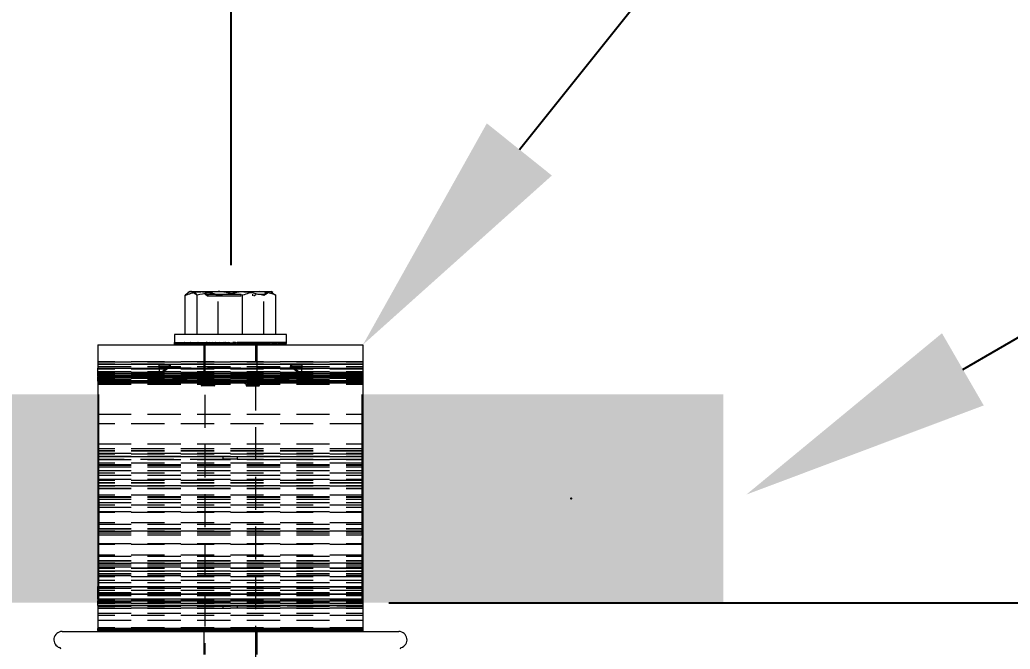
# Model space of a CAD drawing. Header units: millimetres. Extents: x 1522 to 2996, y -37 to 935.
# Drawn here: x 2814.33 to 2852.34, y 754.23 to 778.38 of the extents above; entities that cross this region are included whole.
import ezdxf

# ---------------------------------------------------------------- set-up
doc = ezdxf.new("R2010")
doc.units = ezdxf.units.MM
doc.header["$PDSIZE"] = -1
doc.linetypes.add('HIDDEN', pattern=[1.905, 1.27, -0.635])
doc.styles.get("Standard").update_dxf_attribs({"font": 'simplex.shx'})
doc.dimstyles.new('ISO-25', dxfattribs={"dimtxt": 2.5, "dimasz": 2.5, "dimexe": 1.25, "dimexo": 0.625, "dimtad": 1, "dimtxsty": 'Standard', "dimcen": 2.5, "dimadec": 0, "dimazin": 0, "dimtfac": 1, "dimtmove": 0, "dimatfit": 3, "dimfxl": 1, "dimarcsym": 0})

# ---------------------------------------------------------------- blocks, each defined once
blk = doc.blocks.new('attachment and clamp x2')
at = {"color": 7, "linetype": 'Continuous', "lineweight": 15}
for p, q in [((1762.598, 215.599), (1762.598, 217.102)), ((1762.778, 217.242), (1762.711, 217.203)), ((1762.778, 217.242), (1762.831, 217.242)), ((1763.065, 217.102), (1762.831, 217.242)), ((1762.831, 217.242), (1763.937, 217.242)), ((1763.065, 215.599), (1763.065, 217.102)), ((1764.81, 217.102), (1763.937, 217.242)), ((1763.937, 217.242), (1765.448, 217.242)), ((1764.81, 215.599), (1764.81, 217.102)), ((1765.448, 217.242), (1765.907, 217.242)), ((1765.974, 217.203), (1765.907, 217.242)), ((1765.962, 217.182), (1766.087, 217.102)), ((1766.087, 215.599), (1766.087, 217.102)), ((1762.191, 215.599), (1762.191, 215.248)), ((1762.821, 215.599), (1762.191, 215.599)), ((1766.493, 215.599), (1762.821, 215.599)), ((1766.493, 215.248), (1766.493, 215.599)), ((1759.259, 215.205), (1769.426, 215.205)), ((1759.259, 215.205), (1759.259, 214.305)), ((1762.2, 215.205), (1762.2, 215.291)), ((1762.262, 215.208), (1762.2, 215.205)), ((1762.265, 215.205), (1762.265, 215.291)), ((1762.384, 215.21), (1762.265, 215.205)), ((1762.393, 215.205), (1762.393, 215.291)), ((1762.562, 215.213), (1762.393, 215.205)), ((1762.58, 215.205), (1762.58, 215.291)), ((1762.79, 215.215), (1762.58, 215.205)), ((1762.821, 215.205), (1762.821, 215.291)), ((1762.821, 215.205), (1763.06, 215.219)), ((1763.109, 215.205), (1763.109, 215.291)), ((1763.363, 215.223), (1763.109, 215.205)), ((1763.353, 215.205), (1763.353, 215.222)), ((1763.368, 215.222), (1763.368, 215.205)), ((1763.383, 215.205), (1763.383, 215.218)), ((1763.398, 215.214), (1763.398, 215.205)), ((1763.433, 215.205), (1763.433, 215.291)), ((1763.685, 215.229), (1763.433, 215.205)), ((1763.443, 215.205), (1763.443, 215.206)), ((1763.456, 215.207), (1763.456, 215.205)), ((1763.529, 215.205), (1763.529, 215.214)), ((1763.541, 215.215), (1763.541, 215.205)), ((1763.64, 215.225), (1763.64, 215.205)), ((1763.651, 215.226), (1763.651, 215.205)), ((1763.773, 215.205), (1763.773, 215.208)), ((1763.782, 215.206), (1763.782, 215.205)), ((1763.786, 215.205), (1763.786, 215.291)), ((1764.006, 215.239), (1763.786, 215.205)), ((1763.923, 215.205), (1763.923, 215.226)), ((1763.929, 215.227), (1763.929, 215.205)), ((1764.085, 215.205), (1764.085, 215.221)), ((1764.089, 215.22), (1764.089, 215.205)), ((1764.155, 215.205), (1764.155, 215.291)), ((1764.256, 215.252), (1764.155, 215.205)), ((1764.256, 215.205), (1764.256, 215.252)), ((1764.257, 215.268), (1764.257, 215.205)), ((1764.429, 215.205), (1764.429, 215.228)), ((1764.53, 215.205), (1764.53, 215.291)), ((1764.599, 215.252), (1764.53, 215.268)), ((1764.599, 215.252), (1764.899, 215.205)), ((1764.599, 215.205), (1764.599, 215.252)), ((1764.762, 215.205), (1764.762, 215.226)), ((1764.899, 215.205), (1764.899, 215.291)), ((1764.899, 215.239), (1765.251, 215.205)), ((1764.912, 215.205), (1764.912, 215.237)), ((1765.044, 215.205), (1765.044, 215.225)), ((1765.156, 215.205), (1765.156, 215.214)), ((1765.242, 215.205), (1765.242, 215.206)), ((1765.251, 215.205), (1765.251, 215.291)), ((1765.251, 215.228), (1765.576, 215.205)), ((1765.301, 215.205), (1765.301, 215.224)), ((1765.331, 215.205), (1765.331, 215.222)), ((1765.576, 215.205), (1765.576, 215.291)), ((1765.576, 215.222), (1765.863, 215.205)), ((1765.863, 215.205), (1765.863, 215.291)), ((1765.863, 215.217), (1766.104, 215.205)), ((1766.104, 215.205), (1766.104, 215.291)), ((1766.104, 215.214), (1766.292, 215.205)), ((1766.292, 215.205), (1766.292, 215.291)), ((1766.292, 215.211), (1766.42, 215.205)), ((1766.42, 215.205), (1766.42, 215.291)), ((1766.42, 215.208), (1766.485, 215.205)), ((1766.485, 215.205), (1766.485, 215.291)), ((1769.426, 215.205), (1769.426, 214.305)), ((1759.259, 214.305), (1769.426, 214.305)), ((1759.259, 214.095), (1759.259, 214.305)), ((1769.426, 214.095), (1759.259, 214.095)), ((1759.259, 214.047), (1759.259, 214.095)), ((1759.259, 214.047), (1769.426, 214.047)), ((1759.259, 214.046), (1759.259, 214.047)), ((1759.259, 214.046), (1769.426, 214.046)), ((1759.259, 213.989), (1759.259, 214.046)), ((1769.426, 213.989), (1759.259, 213.989)), ((1759.259, 213.989), (1759.259, 213.957)), ((1769.426, 214.305), (1769.426, 214.095)), ((1769.426, 214.095), (1769.426, 214.047)), ((1769.426, 214.047), (1769.426, 214.046)), ((1769.426, 214.046), (1769.426, 213.989)), ((1769.426, 213.989), (1769.426, 213.957)), ((1759.259, 213.957), (1769.426, 213.957)), ((1759.259, 213.803), (1759.259, 213.957)), ((1769.426, 213.803), (1759.259, 213.803)), ((1759.259, 213.803), (1759.259, 205.924)), ((1769.426, 213.957), (1769.426, 213.803)), ((1769.426, 213.803), (1769.426, 205.924)), ((1759.259, 205.924), (1769.426, 205.924)), ((1759.259, 205.636), (1759.259, 205.924)), ((1769.426, 205.636), (1759.259, 205.636)), ((1759.259, 205.449), (1759.259, 205.636)), ((1769.426, 205.924), (1769.426, 205.636)), ((1769.426, 205.636), (1769.426, 205.449)), ((1769.426, 205.449), (1759.259, 205.449)), ((1759.259, 205.449), (1759.259, 205.382)), ((1759.259, 205.382), (1769.426, 205.382)), ((1759.259, 205.195), (1759.259, 205.382)), ((1769.426, 205.449), (1769.426, 205.382)), ((1769.426, 205.382), (1769.426, 205.195)), ((1769.426, 205.195), (1759.259, 205.195)), ((1759.259, 205.195), (1759.259, 204.324)), ((1769.426, 205.195), (1769.426, 204.324)), ((1757.882, 204.202), (1770.803, 204.202)), ((1759.259, 204.324), (1769.426, 204.324)), ((1759.259, 204.314), (1759.259, 204.324)), ((1769.426, 204.314), (1759.259, 204.314)), ((1759.259, 204.272), (1759.259, 204.314)), ((1769.426, 204.272), (1759.259, 204.272)), ((1759.259, 204.272), (1759.259, 204.243)), ((1759.259, 204.243), (1769.426, 204.243)), ((1759.259, 204.202), (1759.259, 204.243)), ((1769.426, 204.324), (1769.426, 204.314)), ((1769.426, 204.314), (1769.426, 204.272)), ((1769.426, 204.272), (1769.426, 204.243)), ((1769.426, 204.243), (1769.426, 204.202))]:
    blk.add_line(p, q, dxfattribs=at)
at = {"color": 7, "linetype": 'HIDDEN', "lineweight": 0}
for p, q in [((1762.935, 217.242), (1763.037, 217.139)), ((1763.355, 217.139), (1763.488, 217.139)), ((1763.444, 217.077), (1763.355, 217.139)), ((1763.444, 217.077), (1763.488, 217.077)), ((1763.488, 217.139), (1765.648, 217.139)), ((1763.488, 217.077), (1763.488, 217.139)), ((1763.488, 217.077), (1765.241, 217.077)), ((1763.875, 217.102), (1764.747, 217.242)), ((1763.875, 215.599), (1763.875, 217.102)), ((1765.196, 217.077), (1765.196, 217.139)), ((1765.241, 217.077), (1765.329, 217.139)), ((1765.62, 217.102), (1765.853, 217.242)), ((1765.62, 215.599), (1765.62, 217.102)), ((1765.648, 217.139), (1765.75, 217.242)), ((1762.2, 215.291), (1762.265, 215.291)), ((1763.353, 215.252), (1762.262, 215.208)), ((1762.265, 215.291), (1762.393, 215.291)), ((1763.383, 215.252), (1762.384, 215.21)), ((1762.393, 215.291), (1762.58, 215.291)), ((1763.443, 215.252), (1762.562, 215.213)), ((1762.58, 215.291), (1762.821, 215.291)), ((1763.529, 215.252), (1762.79, 215.215)), ((1762.821, 215.291), (1763.109, 215.291)), ((1763.06, 215.219), (1763.64, 215.252)), ((1763.109, 215.291), (1763.433, 215.291)), ((1763.316, 215.205), (1763.316, 213.954)), ((1763.353, 215.252), (1763.368, 215.291)), ((1763.353, 215.252), (1763.398, 215.291)), ((1763.353, 215.222), (1763.353, 215.252)), ((1763.353, 215.189), (1763.353, 215.205)), ((1763.368, 215.189), (1763.353, 215.189)), ((1763.773, 215.252), (1763.363, 215.223)), ((1763.365, 215.189), (1763.365, 203.327)), ((1763.368, 215.291), (1763.368, 215.222)), ((1763.383, 215.252), (1763.368, 215.291)), ((1763.368, 215.205), (1763.368, 215.189)), ((1763.383, 215.189), (1763.368, 215.189)), ((1763.383, 215.252), (1763.456, 215.291)), ((1763.383, 215.218), (1763.383, 215.252)), ((1763.383, 215.189), (1763.383, 215.205)), ((1763.398, 215.189), (1763.383, 215.189)), ((1763.398, 215.291), (1763.398, 215.214)), ((1763.443, 215.252), (1763.398, 215.291)), ((1763.398, 215.205), (1763.398, 215.189)), ((1763.443, 215.189), (1763.398, 215.189)), ((1763.433, 215.291), (1763.786, 215.291)), ((1763.443, 215.252), (1763.541, 215.291)), ((1763.443, 215.206), (1763.443, 215.252)), ((1763.443, 215.189), (1763.443, 215.205)), ((1763.456, 215.189), (1763.443, 215.189)), ((1763.456, 215.291), (1763.456, 215.207)), ((1763.529, 215.252), (1763.456, 215.291)), ((1763.456, 215.205), (1763.456, 215.189)), ((1763.529, 215.189), (1763.456, 215.189)), ((1763.529, 215.252), (1763.651, 215.291)), ((1763.529, 215.214), (1763.529, 215.252)), ((1763.529, 215.189), (1763.529, 215.205)), ((1763.541, 215.189), (1763.529, 215.189)), ((1763.541, 215.291), (1763.541, 215.215)), ((1763.64, 215.252), (1763.541, 215.291)), ((1763.541, 215.205), (1763.541, 215.189)), ((1763.64, 215.189), (1763.541, 215.189)), ((1763.64, 215.252), (1763.782, 215.291)), ((1763.64, 215.252), (1763.64, 215.225)), ((1763.64, 215.205), (1763.64, 215.189)), ((1763.651, 215.189), (1763.64, 215.189)), ((1763.651, 215.291), (1763.651, 215.226)), ((1763.773, 215.252), (1763.651, 215.291)), ((1763.651, 215.205), (1763.651, 215.189)), ((1763.773, 215.189), (1763.651, 215.189)), ((1763.923, 215.252), (1763.685, 215.229)), ((1763.773, 215.252), (1763.929, 215.291)), ((1763.773, 215.208), (1763.773, 215.252)), ((1763.773, 215.189), (1763.773, 215.205)), ((1763.782, 215.189), (1763.773, 215.189)), ((1763.782, 215.291), (1763.782, 215.206)), ((1763.923, 215.252), (1763.782, 215.291)), ((1763.782, 215.205), (1763.782, 215.189)), ((1763.923, 215.189), (1763.782, 215.189)), ((1763.786, 215.291), (1764.089, 215.291)), ((1763.923, 215.252), (1764.089, 215.291)), ((1763.923, 215.226), (1763.923, 215.252)), ((1763.923, 215.189), (1763.923, 215.205)), ((1763.929, 215.189), (1763.923, 215.189)), ((1763.929, 215.291), (1763.929, 215.227)), ((1764.085, 215.252), (1763.929, 215.291)), ((1763.929, 215.205), (1763.929, 215.189)), ((1764.085, 215.189), (1763.929, 215.189)), ((1764.085, 215.252), (1764.006, 215.239)), ((1764.085, 215.252), (1764.257, 215.291)), ((1764.085, 215.221), (1764.085, 215.252)), ((1764.085, 215.189), (1764.085, 215.205)), ((1764.089, 215.189), (1764.085, 215.189)), ((1764.089, 215.291), (1764.089, 215.22)), ((1764.256, 215.252), (1764.089, 215.291)), ((1764.089, 215.205), (1764.089, 215.189)), ((1764.256, 215.189), (1764.089, 215.189)), ((1764.155, 215.291), (1764.257, 215.291)), ((1764.256, 215.252), (1764.428, 215.291)), ((1764.256, 215.189), (1764.256, 215.205)), ((1764.257, 215.189), (1764.256, 215.189)), ((1764.257, 215.291), (1764.257, 215.268)), ((1764.429, 215.252), (1764.257, 215.291)), ((1764.257, 215.205), (1764.257, 215.189)), ((1764.429, 215.189), (1764.257, 215.189)), ((1764.53, 215.268), (1764.428, 215.291)), ((1764.53, 215.291), (1764.428, 215.291)), ((1764.428, 215.291), (1764.428, 215.189)), ((1764.429, 215.252), (1764.595, 215.291)), ((1764.429, 215.252), (1764.53, 215.205)), ((1764.429, 215.228), (1764.429, 215.252)), ((1764.429, 215.189), (1764.429, 215.205)), ((1764.599, 215.189), (1764.429, 215.189)), ((1764.762, 215.252), (1764.595, 215.291)), ((1764.899, 215.291), (1764.595, 215.291)), ((1764.595, 215.291), (1764.595, 215.189)), ((1764.599, 215.252), (1764.756, 215.291)), ((1764.599, 215.189), (1764.599, 215.205)), ((1764.762, 215.189), (1764.599, 215.189)), ((1764.912, 215.252), (1764.756, 215.291)), ((1764.756, 215.291), (1764.756, 215.189)), ((1764.762, 215.252), (1764.903, 215.291)), ((1764.762, 215.252), (1764.899, 215.239)), ((1764.762, 215.226), (1764.762, 215.252)), ((1764.762, 215.189), (1764.762, 215.205)), ((1764.912, 215.189), (1764.762, 215.189)), ((1765.251, 215.291), (1764.899, 215.291)), ((1765.044, 215.252), (1764.903, 215.291)), ((1764.903, 215.291), (1764.903, 215.189)), ((1764.912, 215.252), (1765.034, 215.291)), ((1764.912, 215.252), (1765.251, 215.228)), ((1764.912, 215.237), (1764.912, 215.252)), ((1764.912, 215.189), (1764.912, 215.205)), ((1765.044, 215.189), (1764.912, 215.189)), ((1765.156, 215.252), (1765.034, 215.291)), ((1765.034, 215.291), (1765.034, 215.189)), ((1765.044, 215.252), (1765.143, 215.291)), ((1765.044, 215.252), (1765.576, 215.222)), ((1765.044, 215.225), (1765.044, 215.252)), ((1765.044, 215.189), (1765.044, 215.205)), ((1765.156, 215.189), (1765.044, 215.189)), ((1765.242, 215.252), (1765.143, 215.291)), ((1765.143, 215.291), (1765.143, 215.189)), ((1765.156, 215.252), (1765.228, 215.291)), ((1765.156, 215.252), (1765.863, 215.217)), ((1765.156, 215.214), (1765.156, 215.252)), ((1765.156, 215.189), (1765.156, 215.205)), ((1765.242, 215.189), (1765.156, 215.189)), ((1765.301, 215.252), (1765.228, 215.291)), ((1765.228, 215.291), (1765.228, 215.189)), ((1765.242, 215.252), (1765.287, 215.291)), ((1765.242, 215.252), (1766.104, 215.214)), ((1765.242, 215.206), (1765.242, 215.252)), ((1765.242, 215.189), (1765.242, 215.205)), ((1765.301, 215.189), (1765.242, 215.189)), ((1765.576, 215.291), (1765.251, 215.291)), ((1765.331, 215.252), (1765.287, 215.291)), ((1765.287, 215.291), (1765.287, 215.189)), ((1765.301, 215.252), (1765.316, 215.291)), ((1765.301, 215.252), (1766.292, 215.211)), ((1765.301, 215.224), (1765.301, 215.252)), ((1765.301, 215.189), (1765.301, 215.205)), ((1765.331, 215.189), (1765.301, 215.189)), ((1765.331, 215.252), (1765.316, 215.291)), ((1765.316, 215.291), (1765.316, 215.189)), ((1765.32, 203.153), (1765.32, 215.189)), ((1765.331, 215.252), (1766.42, 215.208)), ((1765.331, 215.222), (1765.331, 215.252)), ((1765.331, 215.189), (1765.331, 215.205)), ((1765.368, 213.954), (1765.368, 215.205)), ((1765.863, 215.291), (1765.576, 215.291)), ((1766.104, 215.291), (1765.863, 215.291)), ((1766.292, 215.291), (1766.104, 215.291)), ((1766.42, 215.291), (1766.292, 215.291)), ((1766.485, 215.291), (1766.42, 215.291)), ((1769.426, 214.549), (1759.259, 214.549)), ((1769.426, 214.549), (1759.259, 214.549)), ((1759.259, 214.546), (1769.426, 214.546)), ((1769.426, 214.457), (1759.259, 214.457)), ((1759.259, 214.456), (1769.426, 214.456)), ((1769.426, 214.45), (1759.259, 214.45)), ((1759.259, 214.366), (1769.426, 214.366)), ((1759.259, 214.364), (1769.426, 214.364)), ((1761.605, 214.308), (1761.605, 214.432)), ((1762.013, 214.432), (1761.605, 214.432)), ((1761.605, 214.386), (1761.996, 214.386)), ((1761.605, 214.085), (1761.996, 214.386)), ((1762.013, 214.369), (1761.605, 214.369)), ((1761.996, 214.347), (1761.996, 214.386)), ((1767.08, 214.432), (1766.672, 214.432)), ((1767.08, 214.369), (1766.672, 214.369)), ((1766.689, 214.386), (1767.08, 214.386)), ((1766.689, 214.347), (1766.689, 214.386)), ((1766.689, 214.386), (1767.08, 214.085)), ((1767.08, 214.432), (1767.08, 214.308)), ((1769.426, 214.267), (1759.259, 214.267)), ((1759.259, 214.181), (1769.426, 214.181)), ((1769.426, 214.138), (1759.259, 214.138)), ((1769.426, 214.083), (1759.259, 214.083)), ((1761.605, 214.347), (1761.996, 214.347)), ((1761.605, 214.045), (1761.996, 214.347)), ((1761.605, 214.308), (1761.605, 213.845)), ((1762.043, 214.308), (1761.605, 214.308)), ((1762.043, 214.307), (1761.605, 214.307)), ((1766.642, 214.308), (1762.043, 214.308)), ((1762.043, 214.307), (1762.043, 214.308)), ((1766.642, 214.307), (1762.043, 214.307)), ((1767.08, 214.308), (1766.642, 214.308)), ((1766.642, 214.307), (1766.642, 214.308)), ((1767.08, 214.307), (1766.642, 214.307)), ((1766.689, 214.347), (1767.08, 214.347)), ((1766.689, 214.347), (1767.08, 214.045)), ((1767.08, 213.845), (1767.08, 214.308)), ((1769.426, 213.954), (1759.259, 213.954)), ((1769.426, 213.924), (1759.259, 213.924)), ((1769.426, 213.911), (1759.259, 213.911)), ((1759.259, 213.897), (1769.426, 213.897)), ((1759.259, 213.849), (1769.426, 213.849)), ((1759.259, 213.829), (1769.426, 213.829)), ((1769.426, 213.817), (1759.259, 213.817)), ((1759.259, 213.797), (1769.426, 213.797)), ((1759.259, 213.754), (1769.426, 213.754)), ((1769.426, 213.754), (1759.259, 213.754)), ((1769.426, 213.734), (1759.259, 213.734)), ((1759.259, 213.731), (1769.426, 213.731)), ((1759.259, 213.692), (1769.426, 213.692)), ((1767.08, 213.845), (1761.605, 213.845)), ((1761.605, 213.845), (1761.605, 213.821)), ((1767.08, 213.844), (1761.605, 213.844)), ((1761.605, 213.821), (1767.08, 213.821)), ((1761.605, 213.759), (1761.605, 213.821)), ((1767.08, 213.808), (1761.605, 213.808)), ((1761.605, 213.759), (1767.08, 213.759)), ((1761.605, 213.745), (1761.605, 213.759)), ((1767.08, 213.745), (1761.605, 213.745)), ((1762.14, 213.932), (1762.129, 213.902)), ((1762.14, 213.932), (1762.199, 213.911)), ((1762.199, 213.911), (1762.188, 213.88)), ((1762.575, 213.911), (1762.634, 213.932)), ((1762.586, 213.88), (1762.575, 213.911)), ((1762.645, 213.902), (1762.634, 213.932)), ((1763.224, 213.665), (1763.235, 213.634)), ((1763.294, 213.656), (1763.235, 213.634)), ((1763.283, 213.686), (1763.294, 213.656)), ((1763.67, 213.656), (1763.681, 213.686)), ((1763.729, 213.634), (1763.67, 213.656)), ((1763.729, 213.634), (1763.74, 213.665)), ((1764.945, 213.662), (1764.956, 213.632)), ((1765.015, 213.653), (1764.956, 213.632)), ((1765.004, 213.683), (1765.015, 213.653)), ((1765.391, 213.653), (1765.402, 213.683)), ((1765.449, 213.632), (1765.391, 213.653)), ((1765.45, 213.632), (1765.461, 213.662)), ((1766.051, 213.935), (1766.04, 213.904)), ((1766.051, 213.935), (1766.11, 213.913)), ((1766.11, 213.913), (1766.099, 213.883)), ((1766.486, 213.913), (1766.544, 213.935)), ((1766.497, 213.883), (1766.486, 213.913)), ((1766.556, 213.904), (1766.545, 213.935)), ((1767.08, 213.821), (1767.08, 213.845)), ((1767.08, 213.759), (1767.08, 213.821)), ((1767.08, 213.759), (1767.08, 213.745)), ((1759.259, 212.546), (1769.426, 212.546)), ((1769.426, 212.171), (1759.259, 212.171)), ((1759.259, 211.402), (1769.426, 211.402)), ((1769.426, 211.215), (1759.259, 211.215)), ((1769.426, 211.133), (1759.259, 211.133)), ((1769.426, 211.121), (1759.259, 211.121)), ((1759.259, 211.039), (1769.426, 211.039)), ((1769.426, 211.009), (1759.259, 211.009)), ((1759.259, 210.928), (1769.426, 210.928)), ((1759.259, 210.915), (1769.426, 210.915)), ((1769.426, 210.902), (1759.259, 210.902)), ((1759.259, 210.808), (1769.426, 210.808)), ((1764.069, 210.808), (1759.259, 210.808)), ((1769.426, 210.665), (1759.259, 210.665)), ((1759.259, 210.609), (1769.426, 210.609)), ((1759.259, 210.584), (1769.426, 210.584)), ((1764.069, 210.808), (1764.069, 210.902)), ((1764.616, 210.808), (1764.616, 210.902)), ((1769.426, 210.808), (1764.616, 210.808)), ((1759.259, 210.515), (1769.426, 210.515)), ((1759.259, 210.377), (1769.426, 210.377)), ((1769.426, 210.282), (1759.259, 210.282)), ((1759.259, 210.201), (1769.426, 210.201)), ((1759.259, 210.044), (1769.426, 210.044)), ((1769.426, 209.999), (1759.259, 209.999)), ((1769.426, 209.902), (1759.259, 209.902)), ((1769.426, 209.889), (1759.259, 209.889)), ((1759.259, 209.808), (1769.426, 209.808)), ((1769.426, 209.777), (1759.259, 209.777)), ((1759.259, 209.696), (1769.426, 209.696)), ((1759.259, 209.683), (1769.426, 209.683)), ((1769.426, 209.433), (1759.259, 209.433)), ((1759.259, 209.378), (1769.426, 209.378)), ((1759.259, 209.352), (1769.426, 209.352)), ((1759.259, 209.284), (1769.426, 209.284)), ((1759.259, 209.146), (1769.426, 209.146)), ((1769.426, 209.051), (1759.259, 209.051)), ((1759.259, 208.969), (1769.426, 208.969)), ((1759.259, 208.812), (1769.426, 208.812)), ((1769.426, 208.768), (1759.259, 208.768)), ((1769.426, 208.369), (1759.259, 208.369)), ((1759.259, 208.325), (1769.426, 208.325)), ((1759.259, 208.159), (1769.426, 208.159)), ((1759.259, 208.146), (1769.426, 208.146)), ((1769.426, 208.056), (1759.259, 208.056)), ((1769.426, 208.056), (1759.259, 208.056)), ((1759.259, 208.052), (1769.426, 208.052)), ((1759.259, 208.052), (1769.426, 208.052)), ((1759.259, 208.052), (1769.426, 208.052)), ((1759.259, 207.993), (1769.426, 207.993)), ((1759.259, 207.914), (1769.426, 207.914)), ((1759.259, 207.58), (1769.426, 207.58)), ((1769.426, 207.536), (1759.259, 207.536)), ((1769.426, 207.138), (1759.259, 207.138)), ((1759.259, 207.093), (1769.426, 207.093)), ((1759.259, 206.927), (1769.426, 206.927)), ((1759.259, 206.914), (1769.426, 206.914)), ((1769.426, 206.824), (1759.259, 206.824)), ((1769.426, 206.824), (1759.259, 206.824)), ((1759.259, 206.82), (1769.426, 206.82)), ((1759.259, 206.82), (1769.426, 206.82)), ((1759.259, 206.82), (1769.426, 206.82)), ((1759.259, 206.762), (1769.426, 206.762)), ((1759.259, 206.682), (1769.426, 206.682)), ((1769.426, 206.629), (1759.259, 206.629)), ((1769.426, 206.616), (1759.259, 206.616)), ((1759.259, 206.535), (1769.426, 206.535)), ((1769.426, 206.504), (1759.259, 206.504)), ((1759.259, 206.423), (1769.426, 206.423)), ((1759.259, 206.41), (1769.426, 206.41)), ((1759.259, 206.348), (1769.426, 206.348)), ((1769.426, 206.304), (1759.259, 206.304)), ((1769.426, 206.16), (1759.259, 206.16)), ((1759.259, 206.079), (1769.426, 206.079)), ((1769.426, 205.906), (1759.259, 205.906)), ((1759.259, 205.862), (1769.426, 205.862)), ((1769.426, 205.778), (1759.259, 205.778)), ((1759.259, 205.696), (1769.426, 205.696)), ((1759.259, 205.695), (1769.426, 205.695)), ((1759.259, 205.683), (1769.426, 205.683)), ((1759.259, 205.636), (1769.426, 205.636)), ((1769.426, 205.617), (1759.259, 205.617)), ((1759.259, 205.589), (1769.426, 205.589)), ((1759.259, 205.589), (1769.426, 205.589)), ((1759.259, 205.589), (1769.426, 205.589)), ((1759.259, 205.451), (1769.426, 205.451)), ((1769.426, 205.397), (1759.259, 205.397)), ((1769.426, 205.384), (1759.259, 205.384)), ((1759.259, 205.326), (1769.426, 205.326)), ((1759.259, 205.303), (1769.426, 205.303)), ((1769.426, 205.273), (1759.259, 205.273)), ((1759.259, 205.191), (1769.426, 205.191)), ((1769.426, 205.19), (1759.259, 205.19)), ((1759.259, 205.19), (1764.069, 205.19)), ((1759.259, 205.179), (1769.426, 205.179)), ((1769.426, 205.1), (1759.259, 205.1)), ((1759.259, 205.096), (1769.426, 205.096)), ((1759.259, 204.908), (1769.426, 204.908)), ((1764.069, 205.096), (1764.069, 205.19)), ((1764.616, 205.096), (1764.616, 205.19)), ((1764.616, 205.19), (1769.426, 205.19)), ((1769.426, 204.821), (1759.259, 204.821)), ((1759.259, 204.635), (1769.426, 204.635)), ((1769.426, 204.345), (1759.259, 204.345)), ((1759.259, 204.272), (1769.426, 204.272)), ((1769.426, 204.243), (1759.259, 204.243)), ((1763.316, 204.202), (1763.316, 203.326)), ((1765.369, 203.326), (1765.369, 204.202))]:
    blk.add_line(p, q, dxfattribs=at)
at = {"color": 7, "linetype": 'HIDDEN', "lineweight": 0, "flags": 128}
for points in [[(1762.003, 213.813), (1762.032, 213.814), (1762.115, 213.816), (1762.24, 213.816), (1762.387, 213.817), (1762.534, 213.816), (1762.659, 213.816), (1762.742, 213.814), (1762.771, 213.813), (1762.742, 213.812), (1762.659, 213.811), (1762.534, 213.81), (1762.387, 213.81), (1762.24, 213.81), (1762.115, 213.811), (1762.032, 213.812), (1762.003, 213.813)], [(1762.003, 213.751), (1762.032, 213.749), (1762.115, 213.748), (1762.24, 213.747), (1762.387, 213.747), (1762.534, 213.747), (1762.659, 213.748), (1762.742, 213.749), (1762.771, 213.751), (1762.742, 213.752), (1762.659, 213.753), (1762.534, 213.754), (1762.387, 213.754), (1762.24, 213.754), (1762.115, 213.753), (1762.032, 213.752), (1762.003, 213.751)], [(1762.387, 213.904), (1762.486, 213.904), (1762.569, 213.903), (1762.625, 213.903), (1762.645, 213.902), (1762.625, 213.901), (1762.569, 213.9), (1762.486, 213.9), (1762.387, 213.899), (1762.288, 213.9), (1762.205, 213.9), (1762.149, 213.901), (1762.129, 213.902), (1762.149, 213.903), (1762.205, 213.903), (1762.288, 213.904), (1762.387, 213.904)], [(1762.387, 213.934), (1762.293, 213.934), (1762.212, 213.934), (1762.159, 213.933), (1762.14, 213.932), (1762.159, 213.931), (1762.212, 213.931), (1762.293, 213.93), (1762.387, 213.93), (1762.481, 213.93), (1762.562, 213.931), (1762.615, 213.931), (1762.634, 213.932), (1762.615, 213.933), (1762.562, 213.934), (1762.481, 213.934), (1762.387, 213.934)], [(1762.387, 213.879), (1762.311, 213.879), (1762.246, 213.879), (1762.203, 213.88), (1762.188, 213.88), (1762.203, 213.881), (1762.246, 213.881), (1762.311, 213.882), (1762.387, 213.882), (1762.463, 213.882), (1762.528, 213.881), (1762.571, 213.881), (1762.586, 213.88), (1762.571, 213.88), (1762.528, 213.879), (1762.463, 213.879), (1762.387, 213.879)], [(1762.387, 213.909), (1762.459, 213.909), (1762.52, 213.91), (1762.561, 213.91), (1762.575, 213.911), (1762.561, 213.911), (1762.52, 213.912), (1762.459, 213.912), (1762.387, 213.912), (1762.315, 213.912), (1762.254, 213.912), (1762.213, 213.911), (1762.199, 213.911), (1762.213, 213.91), (1762.254, 213.91), (1762.315, 213.909), (1762.387, 213.909)], [(1763.098, 213.816), (1763.127, 213.817), (1763.21, 213.818), (1763.335, 213.819), (1763.482, 213.819), (1763.629, 213.819), (1763.754, 213.818), (1763.837, 213.817), (1763.866, 213.816), (1763.837, 213.815), (1763.754, 213.814), (1763.629, 213.813), (1763.482, 213.813), (1763.335, 213.813), (1763.21, 213.814), (1763.127, 213.815), (1763.098, 213.816)], [(1763.866, 213.753), (1763.837, 213.755), (1763.754, 213.756), (1763.629, 213.756), (1763.482, 213.757), (1763.335, 213.756), (1763.21, 213.756), (1763.127, 213.755), (1763.098, 213.753), (1763.127, 213.752), (1763.21, 213.751), (1763.335, 213.75), (1763.482, 213.75), (1763.629, 213.75), (1763.754, 213.751), (1763.837, 213.752), (1763.866, 213.753)], [(1763.482, 213.663), (1763.581, 213.663), (1763.664, 213.663), (1763.72, 213.664), (1763.74, 213.665), (1763.72, 213.666), (1763.664, 213.666), (1763.581, 213.667), (1763.482, 213.667), (1763.383, 213.667), (1763.3, 213.666), (1763.244, 213.666), (1763.224, 213.665), (1763.244, 213.664), (1763.3, 213.663), (1763.383, 213.663), (1763.482, 213.663)], [(1763.482, 213.632), (1763.388, 213.632), (1763.307, 213.633), (1763.254, 213.634), (1763.235, 213.634), (1763.254, 213.635), (1763.307, 213.636), (1763.388, 213.636), (1763.482, 213.637), (1763.576, 213.636), (1763.657, 213.636), (1763.71, 213.635), (1763.729, 213.634), (1763.71, 213.634), (1763.657, 213.633), (1763.576, 213.632), (1763.482, 213.632)], [(1763.482, 213.688), (1763.406, 213.688), (1763.341, 213.687), (1763.298, 213.687), (1763.283, 213.686), (1763.298, 213.686), (1763.341, 213.685), (1763.406, 213.685), (1763.482, 213.684), (1763.558, 213.685), (1763.623, 213.685), (1763.666, 213.686), (1763.681, 213.686), (1763.666, 213.687), (1763.623, 213.687), (1763.558, 213.688), (1763.482, 213.688)], [(1763.482, 213.657), (1763.554, 213.657), (1763.615, 213.657), (1763.656, 213.656), (1763.67, 213.656), (1763.656, 213.655), (1763.615, 213.655), (1763.554, 213.654), (1763.482, 213.654), (1763.41, 213.654), (1763.349, 213.655), (1763.308, 213.655), (1763.294, 213.656), (1763.308, 213.656), (1763.349, 213.657), (1763.41, 213.657), (1763.482, 213.657)], [(1764.818, 213.813), (1764.848, 213.814), (1764.931, 213.816), (1765.056, 213.816), (1765.203, 213.817), (1765.35, 213.816), (1765.474, 213.816), (1765.558, 213.814), (1765.587, 213.813), (1765.558, 213.812), (1765.474, 213.811), (1765.35, 213.81), (1765.203, 213.81), (1765.056, 213.81), (1764.931, 213.811), (1764.848, 213.812), (1764.818, 213.813)], [(1765.587, 213.751), (1765.558, 213.752), (1765.474, 213.753), (1765.35, 213.754), (1765.203, 213.754), (1765.056, 213.754), (1764.931, 213.753), (1764.848, 213.752), (1764.818, 213.751), (1764.848, 213.749), (1764.931, 213.748), (1765.056, 213.747), (1765.203, 213.747), (1765.35, 213.747), (1765.474, 213.748), (1765.558, 213.749), (1765.587, 213.751)], [(1765.203, 213.66), (1765.301, 213.66), (1765.385, 213.66), (1765.441, 213.661), (1765.461, 213.662), (1765.441, 213.663), (1765.385, 213.664), (1765.301, 213.664), (1765.203, 213.664), (1765.104, 213.664), (1765.02, 213.664), (1764.964, 213.663), (1764.945, 213.662), (1764.964, 213.661), (1765.02, 213.66), (1765.104, 213.66), (1765.203, 213.66)], [(1765.203, 213.629), (1765.108, 213.63), (1765.028, 213.63), (1764.975, 213.631), (1764.956, 213.632), (1764.975, 213.632), (1765.028, 213.633), (1765.108, 213.634), (1765.203, 213.634), (1765.297, 213.634), (1765.377, 213.633), (1765.431, 213.632), (1765.45, 213.632), (1765.431, 213.631), (1765.377, 213.63), (1765.297, 213.63), (1765.203, 213.629)], [(1765.203, 213.685), (1765.126, 213.685), (1765.062, 213.685), (1765.019, 213.684), (1765.004, 213.683), (1765.019, 213.683), (1765.062, 213.682), (1765.126, 213.682), (1765.203, 213.682), (1765.279, 213.682), (1765.343, 213.682), (1765.387, 213.683), (1765.402, 213.683), (1765.387, 213.684), (1765.343, 213.685), (1765.279, 213.685), (1765.203, 213.685)], [(1765.203, 213.655), (1765.275, 213.655), (1765.336, 213.654), (1765.376, 213.654), (1765.391, 213.653), (1765.376, 213.652), (1765.336, 213.652), (1765.275, 213.652), (1765.203, 213.651), (1765.131, 213.652), (1765.07, 213.652), (1765.029, 213.652), (1765.015, 213.653), (1765.029, 213.654), (1765.07, 213.654), (1765.131, 213.655), (1765.203, 213.655)], [(1765.913, 213.816), (1765.943, 213.817), (1766.026, 213.818), (1766.151, 213.819), (1766.298, 213.819), (1766.445, 213.819), (1766.569, 213.818), (1766.653, 213.817), (1766.682, 213.816), (1766.653, 213.815), (1766.569, 213.814), (1766.445, 213.813), (1766.298, 213.813), (1766.151, 213.813), (1766.026, 213.814), (1765.943, 213.815), (1765.913, 213.816)], [(1765.913, 213.753), (1765.943, 213.752), (1766.026, 213.751), (1766.151, 213.75), (1766.298, 213.75), (1766.445, 213.75), (1766.569, 213.751), (1766.653, 213.752), (1766.682, 213.753), (1766.653, 213.755), (1766.569, 213.756), (1766.445, 213.756), (1766.298, 213.757), (1766.151, 213.756), (1766.026, 213.756), (1765.943, 213.755), (1765.913, 213.753)], [(1766.298, 213.907), (1766.396, 213.906), (1766.48, 213.906), (1766.536, 213.905), (1766.556, 213.904), (1766.536, 213.904), (1766.48, 213.903), (1766.396, 213.902), (1766.298, 213.902), (1766.199, 213.902), (1766.115, 213.903), (1766.059, 213.904), (1766.04, 213.904), (1766.059, 213.905), (1766.115, 213.906), (1766.199, 213.906), (1766.298, 213.907)], [(1766.298, 213.937), (1766.203, 213.937), (1766.123, 213.936), (1766.07, 213.936), (1766.051, 213.935), (1766.07, 213.934), (1766.123, 213.933), (1766.203, 213.933), (1766.298, 213.933), (1766.392, 213.933), (1766.472, 213.933), (1766.526, 213.934), (1766.545, 213.935), (1766.526, 213.936), (1766.472, 213.936), (1766.392, 213.937), (1766.298, 213.937)], [(1766.298, 213.881), (1766.221, 213.881), (1766.157, 213.882), (1766.114, 213.882), (1766.099, 213.883), (1766.114, 213.884), (1766.157, 213.884), (1766.221, 213.885), (1766.298, 213.885), (1766.374, 213.885), (1766.438, 213.884), (1766.482, 213.884), (1766.497, 213.883), (1766.482, 213.882), (1766.438, 213.882), (1766.374, 213.881), (1766.298, 213.881)], [(1766.298, 213.912), (1766.37, 213.912), (1766.431, 213.912), (1766.471, 213.913), (1766.486, 213.913), (1766.471, 213.914), (1766.431, 213.915), (1766.37, 213.915), (1766.298, 213.915), (1766.226, 213.915), (1766.165, 213.915), (1766.124, 213.914), (1766.11, 213.913), (1766.124, 213.913), (1766.165, 213.912), (1766.226, 213.912), (1766.298, 213.912)]]:
    blk.add_lwpolyline(points, dxfattribs=at)
at = {"color": 7, "linetype": 'Continuous', "lineweight": 15}
for centre, radius, start, end in [((1757.882, 203.886), 0.316, 90, 252.6762), ((1770.803, 203.886), 0.316, 287.3238, 90), ((1757.769, 203.525), 0.0626, 0, 72.6762), ((1770.915, 203.525), 0.0626, 107.3238, 180)]:
    blk.add_arc(centre, radius, start, end, dxfattribs=at)
at = {"color": 7, "linetype": 'HIDDEN', "lineweight": 0}
for major_axis, ratio, start_param, end_param in [((2.151, 0.046), 0.229891, 3.049442, 3.136709), ((2.151, 0.135), 0.222167, 2.865827, 3.04036), ((2.15, 0.219), 0.207176, 2.684134, 2.858666), ((2.15, 0.295), 0.185741, 2.505242, 2.679775), ((2.15, 0.36), 0.158901, 2.32957, 2.504103), ((2.15, 0.414), 0.127772, 2.157087, 2.33162), ((2.15, 0.454), 0.093441, 1.9874, 2.161933), ((2.151, 0.481), 0.056913, 1.819861, 1.994394), ((2.151, 0.495), 0.01911, 1.653666, 1.828199), ((2.151, 0.495), 0.01911, 4.620726, 4.795259), ((2.151, 0.481), 0.056913, 4.786921, 4.961454), ((2.15, 0.454), 0.093441, 4.95446, 5.128993), ((2.15, 0.414), 0.127772, 5.124147, 5.29868), ((2.15, 0.36), 0.158901, 5.324272, 5.471162), ((2.15, 0.295), 0.185741, 5.493231, 5.646834), ((2.15, 0.219), 0.207176, 5.675442, 5.825726), ((2.151, 0.135), 0.222167, 5.832887, 6.00742), ((2.151, 0.046), 0.229891, 6.016502, 6.191035)]:
    blk.add_ellipse((1764.342, 215.291), major_axis=major_axis, ratio=ratio, start_param=start_param, end_param=end_param, dxfattribs=at)
at = {"color": 7, "linetype": 'Continuous', "lineweight": 15}
for major_axis, ratio, start_param, end_param in [((2.151, 0.046), 0.229891, 3.136709, 3.223975), ((2.151, -0.046), 0.229891, 3.233743, 3.408276), ((2.151, -0.135), 0.222167, 3.417358, 3.591891), ((2.15, -0.219), 0.207176, 3.599052, 3.773585), ((2.15, -0.295), 0.185741, 3.777944, 3.952477), ((2.15, -0.36), 0.158901, 3.953616, 4.128149), ((2.15, -0.414), 0.127772, 4.126098, 4.300631), ((2.15, -0.454), 0.093441, 4.295785, 4.470318), ((2.151, -0.481), 0.056913, 4.463324, 4.637857), ((2.151, -0.495), 0.01911, 4.629519, 4.804052), ((2.151, -0.495), 0.01911, 1.313394, 1.487927), ((2.151, -0.481), 0.056913, 1.147198, 1.321731), ((2.15, -0.454), 0.093441, 0.97966, 1.154193), ((2.15, -0.414), 0.127772, 0.809973, 0.984506), ((2.15, 0.36), 0.158901, 5.296629, 5.324272), ((2.15, -0.36), 0.158901, 0.63749, 0.812023), ((2.15, 0.295), 0.185741, 5.472301, 5.493231), ((2.15, -0.295), 0.185741, 0.461818, 0.636351), ((2.15, 0.219), 0.207176, 5.651193, 5.675442), ((2.15, -0.219), 0.207176, 0.282926, 0.457459), ((2.151, -0.135), 0.222167, 0.101233, 0.275766), ((2.151, -0.046), 0.229891, 0.004884, 0.09215)]:
    blk.add_ellipse((1764.342, 215.291), major_axis=major_axis, ratio=ratio, start_param=start_param, end_param=end_param, dxfattribs=at)
for points, knots in [([(1762.831, 217.242), (1762.826, 217.242), (1762.747, 217.24), (1762.67, 217.168), (1762.598, 217.102)], [0, 0, 0, 0, 0.070214, 1, 1, 1, 1]), ([(1763.937, 217.242), (1763.917, 217.242), (1763.622, 217.24), (1763.334, 217.168), (1763.065, 217.102)], [0, 0, 0, 0, 0.070214, 1, 1, 1, 1]), ([(1765.448, 217.242), (1765.396, 217.24), (1765.18, 217.233), (1764.969, 217.159), (1764.81, 217.102)], [0, 0, 0, 0, 0.2424856, 1, 1, 1, 1]), ([(1766.087, 217.102), (1766.04, 217.121), (1765.832, 217.203), (1765.616, 217.225), (1765.448, 217.242)], [0, 0, 0, 0, 0.224518, 1, 1, 1, 1])]:
    blk.add_open_spline(points, degree=3, knots=knots, dxfattribs=at)
at = {"color": 7, "linetype": 'HIDDEN', "lineweight": 0}
for points, knots in [([(1762.598, 217.102), (1762.757, 217.159), (1762.968, 217.233), (1763.184, 217.24), (1763.236, 217.242)], [0, 0, 0, 0, 0.757515, 1, 1, 1, 1]), ([(1763.236, 217.242), (1763.404, 217.225), (1763.62, 217.203), (1763.828, 217.121), (1763.875, 217.102)], [0, 0, 0, 0, 0.775482, 1, 1, 1, 1]), ([(1764.747, 217.242), (1764.768, 217.242), (1765.062, 217.24), (1765.351, 217.168), (1765.62, 217.102)], [0, 0, 0, 0, 0.0702138, 1, 1, 1, 1]), ([(1765.853, 217.242), (1765.859, 217.242), (1765.895, 217.242), (1765.931, 217.21), (1765.962, 217.182)], [0, 0, 0, 0, 0.151586, 1, 1, 1, 1]), ([(1761.996, 214.386), (1761.998, 214.396), (1762.003, 214.417), (1762.009, 214.432), (1762.016, 214.433), (1762.022, 214.42), (1762.029, 214.393), (1762.035, 214.357), (1762.04, 214.327), (1762.043, 214.31), (1762.043, 214.308)], [0, 0, 0, 0, 0.139668, 0.279339, 0.41901, 0.558683, 0.698354, 0.838026, 0.977698, 1, 1, 1, 1]), ([(1761.996, 214.347), (1761.998, 214.352), (1762.003, 214.362), (1762.01, 214.37), (1762.016, 214.37), (1762.023, 214.362), (1762.03, 214.347), (1762.036, 214.328), (1762.041, 214.314), (1762.043, 214.307)], [0, 0, 0, 0, 0.144458, 0.288914, 0.433332, 0.577748, 0.722165, 0.866577, 1, 1, 1, 1]), ([(1766.642, 214.308), (1766.644, 214.322), (1766.648, 214.351), (1766.655, 214.388), (1766.661, 214.416), (1766.668, 214.432), (1766.674, 214.433), (1766.681, 214.42), (1766.686, 214.401), (1766.688, 214.388), (1766.689, 214.386)], [0, 0, 0, 0, 0.139668, 0.279339, 0.419011, 0.558683, 0.698353, 0.838025, 0.977697, 1, 1, 1, 1]), ([(1766.642, 214.307), (1766.644, 214.315), (1766.649, 214.329), (1766.655, 214.349), (1766.662, 214.363), (1766.669, 214.37), (1766.676, 214.369), (1766.682, 214.361), (1766.686, 214.351), (1766.689, 214.347)], [0, 0, 0, 0, 0.144459, 0.288919, 0.433336, 0.57775, 0.722169, 0.866581, 1, 1, 1, 1]), ([(1762.046, 213.821), (1762.044, 213.82), (1762.038, 213.817), (1762.028, 213.816), (1762.021, 213.814), (1762.017, 213.814), (1762.014, 213.814), (1762.015, 213.814), (1762.025, 213.814), (1762.059, 213.815), (1762.137, 213.816), (1762.233, 213.816), (1762.299, 213.816), (1762.318, 213.816)], [0, 0, 0, 0, 0.010071, 0.03906, 0.056312, 0.072341, 0.094746, 0.134586, 0.218456, 0.387723, 0.628662, 0.892256, 1, 1, 1, 1]), ([(1762.043, 213.755), (1762.041, 213.755), (1762.034, 213.753), (1762.027, 213.752), (1762.021, 213.752), (1762.018, 213.751), (1762.018, 213.751), (1762.025, 213.752), (1762.054, 213.752), (1762.123, 213.753), (1762.205, 213.754), (1762.263, 213.754), (1762.274, 213.754)], [0, 0, 0, 0, 0.015995, 0.042773, 0.063401, 0.0894, 0.131977, 0.215071, 0.380493, 0.63371, 0.923984, 1, 1, 1, 1]), ([(1762.187, 213.881), (1762.187, 213.879), (1762.183, 213.858), (1762.16, 213.826), (1762.126, 213.791), (1762.091, 213.77), (1762.063, 213.759), (1762.048, 213.756), (1762.043, 213.755)], [0, 0, 0, 0, 0.029638, 0.316296, 0.555347, 0.756849, 0.920621, 1, 1, 1, 1]), ([(1762.137, 213.948), (1762.135, 213.931), (1762.132, 213.9), (1762.11, 213.865), (1762.087, 213.841), (1762.064, 213.827), (1762.051, 213.822), (1762.046, 213.821)], [0, 0, 0, 0, 0.3022946, 0.5373155, 0.733315, 0.8984939, 1, 1, 1, 1]), ([(1762.274, 213.754), (1762.309, 213.754), (1762.39, 213.754), (1762.523, 213.754), (1762.648, 213.753), (1762.721, 213.752), (1762.751, 213.752), (1762.759, 213.751), (1762.752, 213.752), (1762.743, 213.753), (1762.724, 213.756), (1762.684, 213.768), (1762.635, 213.801), (1762.598, 213.844), (1762.591, 213.874), (1762.589, 213.882)], [0, 0, 0, 0, 0.117248, 0.275425, 0.433561, 0.590601, 0.666975, 0.731706, 0.748737, 0.761467, 0.777955, 0.820546, 0.899741, 0.97325, 1, 1, 1, 1]), ([(1762.318, 213.816), (1762.347, 213.816), (1762.422, 213.817), (1762.547, 213.816), (1762.667, 213.816), (1762.734, 213.815), (1762.757, 213.814), (1762.76, 213.814), (1762.758, 213.814), (1762.753, 213.814), (1762.744, 213.816), (1762.726, 213.82), (1762.697, 213.833), (1762.667, 213.861), (1762.648, 213.887), (1762.645, 213.902), (1762.645, 213.902)], [0, 0, 0, 0, 0.108029, 0.289158, 0.470149, 0.650005, 0.737414, 0.775946, 0.796065, 0.810981, 0.823662, 0.844325, 0.886841, 0.942361, 0.999091, 1, 1, 1, 1]), ([(1763.612, 213.75), (1763.61, 213.75), (1763.566, 213.75), (1763.461, 213.75), (1763.32, 213.75), (1763.2, 213.751), (1763.133, 213.752), (1763.111, 213.752), (1763.108, 213.753), (1763.114, 213.752), (1763.122, 213.751), (1763.14, 213.747), (1763.17, 213.735), (1763.202, 213.707), (1763.227, 213.667), (1763.23, 213.635), (1763.232, 213.619)], [0, 0, 0, 0, 0.008419, 0.167132, 0.326376, 0.48549, 0.643581, 0.725827, 0.767014, 0.779689, 0.790482, 0.805317, 0.846407, 0.896121, 0.945533, 1, 1, 1, 1]), ([(1763.575, 213.813), (1763.571, 213.813), (1763.524, 213.812), (1763.418, 213.813), (1763.282, 213.813), (1763.177, 213.814), (1763.127, 213.814), (1763.111, 213.815), (1763.114, 213.815), (1763.115, 213.815)], [0, 0, 0, 0, 0.019257, 0.241948, 0.465198, 0.687815, 0.877117, 0.975358, 1, 1, 1, 1]), ([(1763.115, 213.815), (1763.115, 213.815), (1763.116, 213.815), (1763.12, 213.814), (1763.132, 213.813), (1763.158, 213.807), (1763.199, 213.791), (1763.244, 213.755), (1763.274, 213.716), (1763.28, 213.69), (1763.281, 213.686)], [0, 0, 0, 0, 0.029468, 0.083885, 0.133511, 0.232273, 0.412364, 0.678655, 0.942315, 1, 1, 1, 1]), ([(1763.683, 213.684), (1763.688, 213.698), (1763.699, 213.729), (1763.73, 213.764), (1763.766, 213.79), (1763.798, 213.805), (1763.823, 213.811), (1763.838, 213.814), (1763.845, 213.815), (1763.849, 213.815), (1763.851, 213.815), (1763.849, 213.815), (1763.833, 213.815), (1763.787, 213.814), (1763.699, 213.813), (1763.616, 213.813), (1763.575, 213.813)], [0, 0, 0, 0, 0.063888, 0.137156, 0.199102, 0.250395, 0.289706, 0.310664, 0.325368, 0.340438, 0.362378, 0.401921, 0.482286, 0.627388, 0.815981, 1, 1, 1, 1]), ([(1763.824, 213.746), (1763.825, 213.747), (1763.832, 213.749), (1763.841, 213.751), (1763.848, 213.752), (1763.852, 213.752), (1763.855, 213.753), (1763.854, 213.753), (1763.844, 213.752), (1763.809, 213.751), (1763.733, 213.751), (1763.653, 213.75), (1763.612, 213.75)], [0, 0, 0, 0, 0.011728, 0.044333, 0.063793, 0.082017, 0.10761, 0.153265, 0.249531, 0.443133, 0.717084, 1, 1, 1, 1]), ([(1763.741, 213.664), (1763.741, 213.666), (1763.744, 213.68), (1763.76, 213.702), (1763.783, 213.726), (1763.805, 213.739), (1763.819, 213.744), (1763.824, 213.746)], [0, 0, 0, 0, 0.0406321, 0.3641845, 0.6342199, 0.8617259, 1, 1, 1, 1]), ([(1765.333, 213.747), (1765.331, 213.747), (1765.287, 213.747), (1765.182, 213.747), (1765.041, 213.747), (1764.921, 213.748), (1764.854, 213.749), (1764.831, 213.75), (1764.829, 213.75), (1764.835, 213.749), (1764.842, 213.748), (1764.86, 213.745), (1764.89, 213.732), (1764.923, 213.705), (1764.948, 213.664), (1764.951, 213.633), (1764.953, 213.616)], [0, 0, 0, 0, 0.0084191, 0.1671318, 0.3263757, 0.4854899, 0.6435815, 0.7258273, 0.7670138, 0.7796891, 0.7904824, 0.8053168, 0.846407, 0.8961214, 0.9455328, 1, 1, 1, 1]), ([(1765.295, 213.81), (1765.292, 213.81), (1765.244, 213.81), (1765.138, 213.81), (1765.002, 213.81), (1764.898, 213.811), (1764.848, 213.812), (1764.831, 213.813), (1764.835, 213.812), (1764.836, 213.812)], [0, 0, 0, 0, 0.019257, 0.241948, 0.465198, 0.687815, 0.877117, 0.975358, 1, 1, 1, 1]), ([(1764.836, 213.812), (1764.836, 213.812), (1764.836, 213.812), (1764.841, 213.812), (1764.853, 213.81), (1764.879, 213.805), (1764.92, 213.788), (1764.964, 213.752), (1764.995, 213.713), (1765.001, 213.687), (1765.002, 213.683)], [0, 0, 0, 0, 0.029468, 0.083884, 0.133512, 0.232274, 0.412364, 0.678655, 0.942315, 1, 1, 1, 1]), ([(1765.403, 213.682), (1765.408, 213.696), (1765.42, 213.726), (1765.451, 213.761), (1765.486, 213.787), (1765.519, 213.802), (1765.544, 213.809), (1765.559, 213.811), (1765.566, 213.812), (1765.57, 213.812), (1765.572, 213.812), (1765.57, 213.812), (1765.554, 213.812), (1765.508, 213.811), (1765.42, 213.81), (1765.337, 213.81), (1765.295, 213.81)], [0, 0, 0, 0, 0.063888, 0.137157, 0.199102, 0.250395, 0.289706, 0.310664, 0.325368, 0.340438, 0.362378, 0.401921, 0.482286, 0.627388, 0.815982, 1, 1, 1, 1]), ([(1765.544, 213.743), (1765.546, 213.744), (1765.552, 213.746), (1765.562, 213.748), (1765.569, 213.749), (1765.573, 213.75), (1765.575, 213.75), (1765.575, 213.75), (1765.565, 213.749), (1765.53, 213.749), (1765.454, 213.748), (1765.373, 213.748), (1765.333, 213.747)], [0, 0, 0, 0, 0.011728, 0.044333, 0.063794, 0.082018, 0.107612, 0.153265, 0.249531, 0.443133, 0.717083, 1, 1, 1, 1]), ([(1765.461, 213.662), (1765.462, 213.663), (1765.464, 213.678), (1765.48, 213.699), (1765.503, 213.723), (1765.526, 213.737), (1765.539, 213.741), (1765.544, 213.743)], [0, 0, 0, 0, 0.040632, 0.364184, 0.634223, 0.861726, 1, 1, 1, 1]), ([(1765.926, 213.817), (1765.926, 213.817), (1765.925, 213.817), (1765.936, 213.817), (1765.969, 213.818), (1766.048, 213.819), (1766.144, 213.819), (1766.21, 213.819), (1766.229, 213.819)], [0, 0, 0, 0, 0.022318, 0.11707, 0.308294, 0.580489, 0.878279, 1, 1, 1, 1]), ([(1765.954, 213.758), (1765.951, 213.757), (1765.945, 213.756), (1765.937, 213.755), (1765.932, 213.754), (1765.929, 213.754), (1765.928, 213.754), (1765.936, 213.754), (1765.965, 213.755), (1766.034, 213.756), (1766.116, 213.756), (1766.173, 213.756), (1766.185, 213.756)], [0, 0, 0, 0, 0.015996, 0.042773, 0.063401, 0.089401, 0.131978, 0.215071, 0.380494, 0.63371, 0.923984, 1, 1, 1, 1]), ([(1766.098, 213.883), (1766.097, 213.881), (1766.094, 213.86), (1766.07, 213.829), (1766.036, 213.794), (1766.002, 213.773), (1765.973, 213.762), (1765.959, 213.759), (1765.954, 213.758)], [0, 0, 0, 0, 0.029638, 0.316296, 0.555347, 0.75685, 0.920621, 1, 1, 1, 1]), ([(1766.048, 213.95), (1766.046, 213.933), (1766.043, 213.903), (1766.021, 213.867), (1765.997, 213.844), (1765.975, 213.83), (1765.961, 213.825), (1765.956, 213.823)], [0, 0, 0, 0, 0.3022949, 0.5373164, 0.733316, 0.8984938, 1, 1, 1, 1]), ([(1766.185, 213.756), (1766.219, 213.757), (1766.3, 213.757), (1766.434, 213.757), (1766.558, 213.756), (1766.632, 213.755), (1766.662, 213.754), (1766.669, 213.754), (1766.662, 213.754), (1766.654, 213.755), (1766.635, 213.758), (1766.594, 213.771), (1766.545, 213.804), (1766.509, 213.847), (1766.501, 213.877), (1766.499, 213.885)], [0, 0, 0, 0, 0.117248, 0.275424, 0.433561, 0.590601, 0.666975, 0.731706, 0.748737, 0.761467, 0.777955, 0.820545, 0.899741, 0.97325, 1, 1, 1, 1]), ([(1766.229, 213.819), (1766.257, 213.819), (1766.333, 213.819), (1766.458, 213.819), (1766.578, 213.818), (1766.645, 213.817), (1766.667, 213.817), (1766.671, 213.817), (1766.669, 213.817), (1766.664, 213.817), (1766.655, 213.819), (1766.636, 213.823), (1766.607, 213.836), (1766.577, 213.864), (1766.558, 213.889), (1766.556, 213.904), (1766.556, 213.905)], [0, 0, 0, 0, 0.1080297, 0.289158, 0.4701493, 0.6500052, 0.7374143, 0.7759457, 0.7960647, 0.8109816, 0.8236618, 0.8443257, 0.8868416, 0.9423609, 0.9990906, 1, 1, 1, 1]), ([(1764.616, 210.808), (1764.578, 210.809), (1764.481, 210.812), (1764.298, 210.82), (1764.154, 210.812), (1764.069, 210.808)], [0, 0, 0, 0, 0.20877, 0.53265, 1, 1, 1, 1]), ([(1764.069, 205.19), (1764.154, 205.185), (1764.298, 205.178), (1764.481, 205.186), (1764.578, 205.189), (1764.616, 205.19)], [0, 0, 0, 0, 0.46735, 0.79123, 1, 1, 1, 1])]:
    blk.add_open_spline(points, degree=3, knots=knots, dxfattribs=at)
blk = doc.blocks.new('*D31')
at = {"color": 0, "lineweight": -2, "transparency": 16777216}
for p, q in [((2706.546, 767.673), (2706.546, 795.221)), ((2822.446, 768.965), (2822.446, 795.221)), ((2714.546, 794.221), (2814.446, 794.221))]:
    blk.add_line(p, q, dxfattribs=at)
at = {"color": 0, "transparency": 16777216}
for points in [[(2714.546, 795.554), (2714.546, 792.888), (2706.546, 794.221)], [(2814.446, 792.888), (2814.446, 795.554), (2822.446, 794.221)]]:
    blk.add_solid(points, dxfattribs=at)
at = {"layer": 'Defpoints', "color": 0, "transparency": 16777216}
for p in [(2822.446, 794.221), (2822.446, 767.965), (2706.546, 766.673)]:
    blk.add_point(p, dxfattribs=at)
blk = doc.blocks.new('*D32')
at = {"color": 0, "lineweight": -2, "transparency": 16777216}
for p, q in [((2887.045, 764.01), (2887.045, 772.01)), ((2828.499, 756.01), (2888.045, 756.01)), ((2887.045, 756.01), (2887.045, 730.341)), ((2851.572, 730.341), (2888.045, 730.341)), ((2887.045, 722.341), (2887.045, 714.341))]:
    blk.add_line(p, q, dxfattribs=at)
at = {"color": 0, "transparency": 16777216}
for points in [[(2885.712, 764.01), (2888.378, 764.01), (2887.045, 756.01)], [(2888.378, 722.341), (2885.712, 722.341), (2887.045, 730.341)]]:
    blk.add_solid(points, dxfattribs=at)
at = {"layer": 'Defpoints', "color": 0, "transparency": 16777216}
for p in [(2827.499, 756.01), (2850.572, 730.341), (2887.045, 730.341)]:
    blk.add_point(p, dxfattribs=at)

msp = doc.modelspace()

# ---------------------------------------------------------------- linework, layer by layer
at = {"linetype": 'ByBlock', "lineweight": -2}
for p, q in [((2833.502, 773.404), (2868.996, 817.699)), ((2850.521, 764.968), (2872.184, 777.494))]:
    msp.add_line(p, q, dxfattribs=at)
at = {"color": 7, "linetype": 'Continuous', "lineweight": 15}
for p, q in [((2817.359, 758.961), (2817.359, 764)), ((2827.471, 758.961), (2827.471, 764)), ((2817.359, 759.997), (2817.383, 759.997)), ((2817.359, 759.944), (2817.359, 759.997)), ((2817.359, 759.997), (2817.359, 758.837)), ((2817.359, 759.808), (2817.359, 759.944)), ((2817.359, 759.944), (2817.383, 759.944)), ((2817.359, 758.617), (2817.359, 759.808)), ((2827.471, 759.808), (2827.47, 759.808)), ((2827.471, 759.997), (2827.471, 759.944)), ((2827.471, 759.997), (2827.471, 758.837)), ((2827.471, 759.944), (2827.471, 759.808)), ((2827.471, 758.617), (2827.471, 759.808)), ((2817.359, 758.837), (2817.359, 758.961)), ((2817.359, 758.617), (2817.383, 758.617)), ((2817.359, 758.503), (2817.359, 758.617)), ((2827.471, 758.961), (2827.471, 758.837)), ((2827.471, 758.617), (2827.471, 758.503)), ((2817.359, 756.107), (2817.359, 758.503)), ((2827.471, 758.503), (2827.47, 758.503)), ((2827.471, 756.107), (2827.471, 758.503)), ((2817.359, 755.983), (2817.359, 756.107)), ((2827.471, 756.107), (2827.471, 755.983))]:
    msp.add_line(p, q, dxfattribs=at)
at = {"lineweight": 15, "const_width": 8}
for points in [[(2711.542, 760.011), (2817.359, 760.011)], [(2827.471, 760.011), (2841.336, 760.011)]]:
    msp.add_lwpolyline(points, dxfattribs=at)
msp.add_point((2835.488, 760.011))
at = {"lineweight": 15}
for points in [[(2834.75, 772.403), (2827.499, 765.912), (2832.253, 774.404)], [(2851.322, 763.583), (2842.211, 760.162), (2849.72, 766.353)]]:
    msp.add_solid(points, dxfattribs=at)

# ---------------------------------------------------------------- block references
msp.add_blockref('attachment and clamp x2', (1058.073, 550.707))

# ---------------------------------------------------------------- dimensions: what is measured, and where the dimension line sits
dim = msp.add_linear_dim(base=(2822.446, 794.221), p1=(2706.546, 766.673), p2=(2822.446, 767.965), text=' ', dimstyle='ISO-25', override={"dimtxt": 10, "dimasz": 8, "dimexe": 1, "dimexo": 1, "dimgap": 1.524, "dimtih": 1, "dimtoh": 1, "dimzin": 0, "dimadec": 2, "dimtzin": 0})
dim.commit()
dim.dimension.update_dxf_attribs({"geometry": '*D31', "text_midpoint": (2764.496, 800.745)})
dim = msp.add_linear_dim(base=(2887.045, 730.341), p1=(2827.499, 756.01), p2=(2850.572, 730.341), angle=270, text=' ', dimstyle='ISO-25', override={"dimtxt": 10, "dimasz": 8, "dimexe": 1, "dimexo": 1, "dimgap": 1.524, "dimtih": 1, "dimtoh": 1, "dimzin": 0, "dimadec": 2, "dimtzin": 0})
dim.commit()
dim.dimension.update_dxf_attribs({"geometry": '*D32', "text_midpoint": (2887.045, 738.555), "dimtype": 160})

doc.saveas('drawing.dxf')
